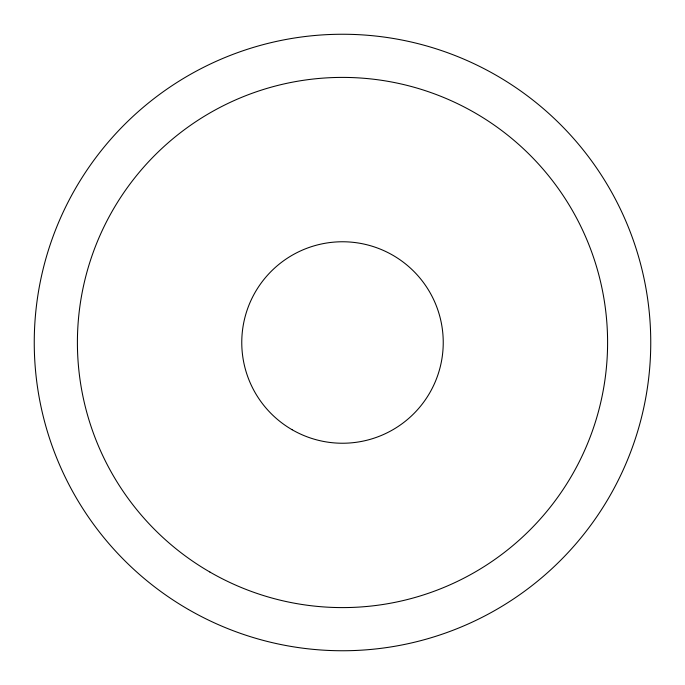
<?xml version="1.0" encoding="UTF-8"?>
<svg xmlns="http://www.w3.org/2000/svg" width="685" height="685" viewBox="0 0 685 685"><rect width="100%" height="100%" fill="white"/><g stroke="black" fill="none" stroke-linecap="round" stroke-linejoin="round"><path stroke-width="1.03" d="M188.375 609.453A308.25 308.25 0 0 0 650.75 342.5A308.25 308.25 0 0 0 188.375 75.547A308.25 308.25 0 0 0 188.375 609.453M209.952 572.078A265.095 265.095 0 0 0 607.595 342.5A265.095 265.095 0 0 0 209.952 112.922A265.095 265.095 0 0 0 209.952 572.078M292.135 429.743A100.738 100.738 0 0 0 443.238 342.5A100.738 100.738 0 0 0 292.135 255.257A100.738 100.738 0 0 0 292.135 429.743"/></g></svg>
